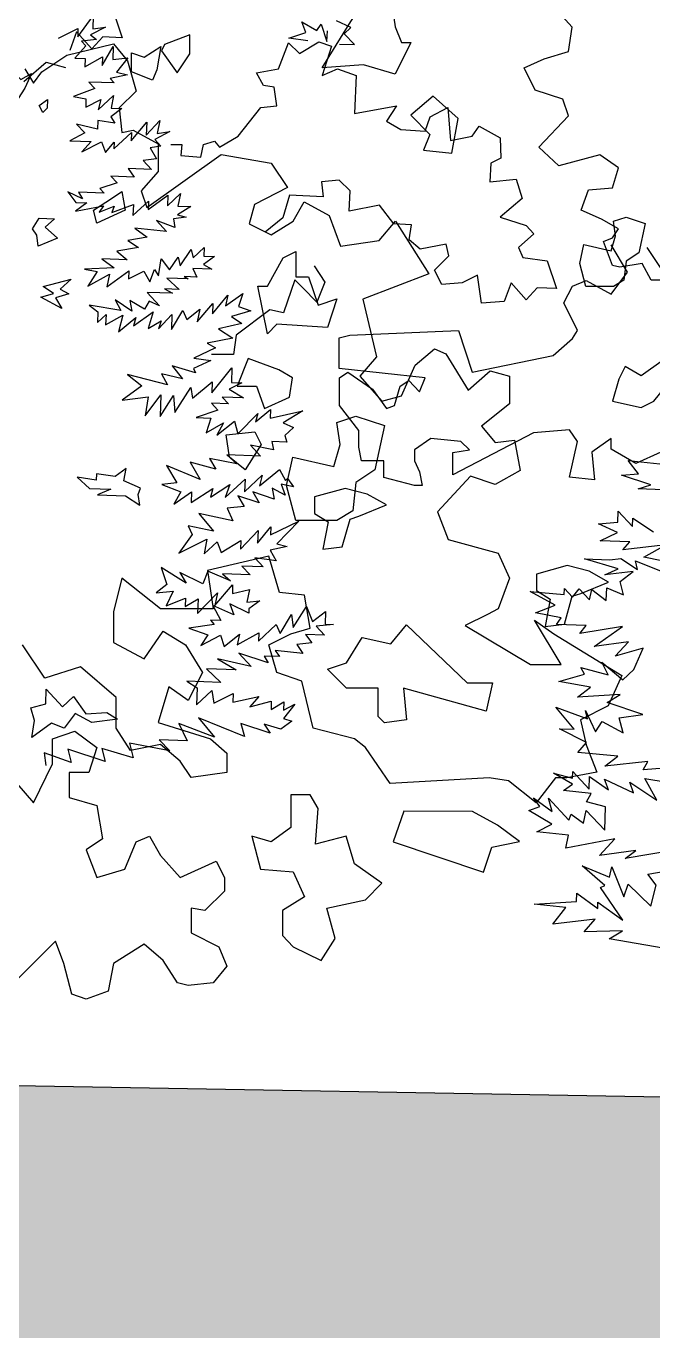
# Model space of a CAD drawing. Header units: inches. Extents: x 11.9 to 85.3, y 21.1 to 37.4.
# Drawn here: x 36.172 to 36.524, y 21.988 to 22.721 of the extents above; entities that cross this region are included whole.
import ezdxf

# ---------------------------------------------------------------- set-up
doc = ezdxf.new("R2010")
doc.units = ezdxf.units.IN
doc.header["$MEASUREMENT"] = 0
doc.layers.add('CAY', color=94, linetype='Continuous')
doc.layers.add('CAY-3', color=61, linetype='Continuous')

# ---------------------------------------------------------------- blocks, each defined once
blk = doc.blocks.new('A$C76451831')
at = {"layer": 'CAY'}
for p, q in [((5485, 913.1), (5504.5, 939.2)), ((5504.5, 939.2), (5503.9, 922.9)), ((5529.1, 946.6), (5540.7, 911.8)), ((5770.8, 918.6), (5765.8, 931.9)), ((5765.8, 931.9), (5784.4, 920.9)), ((5827.2, 924.8), (5808.9, 933.2)), ((5460.9, 911.2), (5485.4, 923.5)), ((5483.7, 919.1), (5475.3, 895.9)), ((5502.7, 898.1), (5483.7, 919.1)), ((5485.4, 923.5), (5485, 913.1)), ((5519.9, 925), (5501, 915.3)), ((5501, 915.3), (5508.5, 909.6)), ((5503.9, 922.9), (5519.9, 925)), ((5749.2, 911.2), (5770.8, 918.6)), ((5784.4, 920.9), (5789.7, 928.8)), ((5789.7, 928.8), (5797.1, 907.3)), ((5797.1, 907.3), (5797.6, 920.4)), ((5818.7, 916.9), (5827.2, 924.8)), ((5831.4, 903.4), (5818.7, 916.9)), ((5495.1, 901.9), (5481.4, 886.5)), ((5508.5, 909.6), (5489.8, 907.5)), ((5489.8, 907.5), (5495.1, 901.9)), ((5516.4, 912.8), (5502.7, 898.1)), ((5515.5, 877.1), (5529.5, 900.7)), ((5540.7, 911.8), (5516.4, 912.8)), ((5529.5, 900.7), (5528.9, 884.8)), ((5773.1, 908.1), (5749.2, 911.2)), ((5812.9, 904), (5831.4, 903.4)), ((5481.4, 886.5), (5494.5, 886)), ((5494.1, 875.6), (5515.9, 888)), ((5494.5, 886), (5494.1, 875.6)), ((5515.9, 888), (5515.5, 877.1)), ((5528.9, 884.8), (5548, 886.9)), ((5548, 886.9), (5533.8, 868.8)), ((5547.3, 865.6), (5525.8, 860.9)), ((5533.8, 868.8), (5547.3, 865.6)), ((5498.9, 856.4), (5506.3, 848.5)), ((5530.6, 855.3), (5498.9, 856.4)), ((5525.8, 860.9), (5530.6, 855.3)), ((5506.3, 848.5), (5479.7, 838.5)), ((5479.7, 838.5), (5495.4, 835.2)), ((5495.4, 835.2), (5495.1, 824.8)), ((5495.1, 824.8), (5514, 834.6)), ((5510.8, 821.5), (5530, 839.5)), ((5514, 834.6), (5510.8, 821.5)), ((5530, 839.5), (5526.8, 823.7)), ((5540.3, 823.2), (5526.4, 812.8)), ((5526.8, 823.7), (5540.3, 823.2)), ((5510, 797.5), (5483.5, 803.9)), ((5483.5, 803.9), (5494, 792.7)), ((5510.4, 808.4), (5510, 797.5)), ((5531.5, 805), (5510.4, 808.4)), ((5526.4, 812.8), (5531.5, 805)), ((5552.1, 782.9), (5571.5, 806.3)), ((5570.9, 790), (5587.9, 808.4)), ((5571.5, 806.3), (5570.9, 790)), ((5587.9, 808.4), (5584.6, 792.2)), ((5494, 792.7), (5475, 782.9)), ((5530.4, 772.8), (5552.4, 793.3)), ((5552.4, 793.3), (5552.1, 782.9)), ((5600.5, 794.4), (5581.6, 784.6)), ((5581.6, 784.6), (5589, 776.2)), ((5584.6, 792.2), (5600.5, 794.4)), ((5475, 782.9), (5501.7, 782)), ((5501.7, 782), (5490.4, 769.2)), ((5490.4, 769.2), (5514.9, 781.5)), ((5514.9, 781.5), (5519.8, 768.2)), ((5519.8, 768.2), (5530.7, 781)), ((5530.7, 781), (5530.4, 772.8)), ((5589, 776.2), (5575.8, 773.9)), ((5575.8, 773.9), (5583.5, 760.5)), ((5583.5, 760.5), (5567.1, 758.4)), ((5567.1, 758.4), (5577.6, 747.1)), ((5526.5, 738.5), (5534.4, 730.1)), ((5555.9, 737.5), (5526.5, 738.5)), ((5577.6, 747.1), (5548.1, 748.2)), ((5548.1, 748.2), (5555.9, 737.5)), ((5472.8, 719.1), (5482.8, 705.6)), ((5491.1, 710.3), (5472.8, 719.1)), ((5518.1, 717.5), (5485.9, 718.6)), ((5485.9, 718.6), (5491.1, 710.3)), ((5534.4, 730.1), (5512.8, 723.1)), ((5512.8, 723.1), (5518.1, 717.5)), ((5496.3, 705.1), (5482.4, 694.7)), ((5482.8, 705.6), (5496.3, 705.1)), ((5527.6, 693.1), (5554.7, 703.1)), ((5554.2, 689.5), (5573.5, 707.4)), ((5554.7, 703.1), (5554.2, 689.5)), ((5573.1, 697), (5597.7, 714.7)), ((5573.5, 707.4), (5573.1, 697)), ((5597.3, 701.6), (5613.7, 716.9)), ((5597.7, 714.7), (5597.3, 701.6)), ((5613.7, 716.9), (5610.4, 701.1)), ((5482.4, 694.7), (5517.5, 701.6)), ((5517.5, 701.6), (5511.8, 693.7)), ((5511.8, 693.7), (5530.6, 701.2)), ((5530.6, 701.2), (5527.6, 693.1)), ((5620.8, 687.1), (5604.8, 685)), ((5626.7, 700.5), (5610, 690.2)), ((5610, 690.2), (5620.8, 687.1)), ((5610.4, 701.1), (5626.7, 700.5)), ((5596.1, 669.4), (5556.4, 673.5)), ((5556.4, 673.5), (5571.9, 662.1)), ((5606.7, 674.5), (5583.5, 683)), ((5583.5, 683), (5596.1, 669.4)), ((5604.8, 685), (5606.7, 674.5)), ((5571.9, 662.1), (5547.7, 658)), ((5547.7, 658), (5561, 649.3)), ((5561, 649.3), (5534.1, 644.8)), ((5534.1, 644.8), (5546.9, 634)), ((5599.9, 621.2), (5610.9, 637.2)), ((5610.9, 637.2), (5613.2, 626.2)), ((5613.2, 626.2), (5627.1, 647)), ((5627.1, 647), (5629.4, 636.5)), ((5629.4, 636.5), (5643.5, 649.2)), ((5656.2, 637.9), (5642.7, 627.9)), ((5643.5, 649.2), (5643.1, 638.3)), ((5643.1, 638.3), (5656.2, 637.9)), ((5530.7, 623.7), (5493.4, 622.2)), ((5493.4, 622.2), (5509.2, 619.4)), ((5515.2, 635.1), (5530.7, 623.7)), ((5546.9, 634), (5515.2, 635.1)), ((5575.4, 606.2), (5581.3, 621.9)), ((5581.3, 621.9), (5586.1, 614)), ((5586.1, 614), (5589.5, 635.2)), ((5589.5, 635.2), (5599.9, 621.2)), ((5629, 622.9), (5634, 612.3)), ((5652.9, 622.1), (5629, 622.9)), ((5642.7, 627.9), (5652.9, 622.1)), ((5509.2, 619.4), (5497.7, 600.8)), ((5497.7, 600.8), (5525, 616.1)), ((5521.7, 599.9), (5549.1, 620.3)), ((5525, 616.1), (5521.7, 599.9)), ((5549.1, 620.3), (5548.8, 609.9)), ((5548.8, 609.9), (5567.7, 619.6)), ((5567.7, 619.6), (5575.4, 606.2)), ((5596.8, 610.9), (5612.2, 596.8)), ((5623.5, 610), (5596.8, 610.9)), ((5618.2, 612.9), (5623.5, 610)), ((5634, 612.3), (5618.2, 612.9)), ((5603.9, 592.1), (5572.2, 593.2)), ((5572.2, 593.2), (5587.5, 576.3)), ((5612.2, 596.8), (5593.6, 597.4)), ((5593.6, 597.4), (5603.9, 592.1)), ((5653.7, 566.3), (5673.1, 589.7)), ((5669.9, 576.2), (5691.8, 591.7)), ((5673.1, 589.7), (5669.9, 576.2)), ((5691.8, 591.7), (5686.2, 575.6)), ((5499.6, 577.1), (5510.2, 568.6)), ((5539.2, 570.3), (5499.6, 577.1)), ((5552.8, 569.8), (5532, 583.7)), ((5532, 583.7), (5539.2, 570.3)), ((5568.7, 572), (5550.5, 583.1)), ((5550.5, 583.1), (5552.8, 569.8)), ((5574.5, 582.2), (5568.7, 572)), ((5587.5, 576.3), (5574.5, 582.2)), ((5621.8, 559.3), (5638.1, 572.3)), ((5634.8, 556.1), (5654.2, 579.4)), ((5638.1, 572.3), (5634.8, 556.1)), ((5654.2, 579.4), (5653.7, 566.3)), ((5686.2, 575.6), (5701.9, 570.1)), ((5510.2, 568.6), (5509.7, 555.5)), ((5509.7, 555.5), (5520.5, 565.5)), ((5520.5, 565.5), (5520, 552.4)), ((5520, 552.4), (5541.7, 564.8)), ((5541.7, 564.8), (5536, 543.7)), ((5536, 543.7), (5557.9, 561.5)), ((5554.9, 551.2), (5579.5, 568.9)), ((5557.9, 561.5), (5554.9, 551.2)), ((5579.5, 568.9), (5573.3, 547.8)), ((5573.3, 547.8), (5589.5, 557.7)), ((5586.4, 547.4), (5602.9, 565.4)), ((5589.5, 557.7), (5586.4, 547.4)), ((5602.3, 546.8), (5616.7, 570.3)), ((5602.9, 565.4), (5602.3, 546.8)), ((5616.7, 570.3), (5621.8, 559.3)), ((5701.9, 570.1), (5677.6, 562.8)), ((5677.6, 562.8), (5690.5, 554.2)), ((5690.5, 554.2), (5661.2, 547.5)), ((5661.2, 547.5), (5679.4, 536)), ((5683.6, 539.8), (5680.1, 515.6)), ((5657.7, 523.6), (5630.5, 510.9)), ((5679.4, 536), (5647, 529.4)), ((5647, 529.4), (5657.7, 523.6)), ((5651.7, 507.9), (5630, 497.8)), ((5630.5, 510.9), (5651.7, 507.9)), ((5680.1, 515.6), (5652.4, 515.6)), ((3915.1, 501.1), (3898, 463.3)), ((5597.6, 477.6), (5547.3, 490.2)), ((5547.3, 490.2), (5565.4, 476)), ((5589.9, 491), (5597.6, 477.6)), ((5616.4, 485.1), (5589.9, 491)), ((5632.6, 492.3), (5603.4, 501.4)), ((5603.4, 501.4), (5616.4, 485.1)), ((5630, 497.8), (5632.6, 492.3)), ((5653, 467.5), (5678.1, 498.8)), ((5678.1, 498.8), (5677.5, 480.3)), ((5565.4, 476), (5540.7, 458.3)), ((5606.8, 442.8), (5626.5, 473.9)), ((5626.5, 473.9), (5628.7, 460.7)), ((5628.7, 460.7), (5653.5, 481.1)), ((5653.5, 481.1), (5653, 467.5)), ((5690.6, 479.8), (5674.5, 472.2)), ((5677.5, 480.3), (5690.6, 479.8)), ((3898, 463.3), (3863.2, 445.6)), ((5540.7, 458.3), (5573.1, 462.6)), ((5569.5, 438.7), (5589, 464.8)), ((5573.1, 462.6), (5569.5, 438.7)), ((5589, 464.8), (5588.1, 438)), ((5588.1, 438), (5604.8, 464.2)), ((5604.8, 464.2), (5606.8, 442.8)), ((5665.9, 462.1), (5673.8, 453.6)), ((5692.6, 461.1), (5665.9, 462.1)), ((5674.5, 472.2), (5692.6, 461.1)), ((3863.2, 445.6), (3870.3, 414.4)), ((5660.4, 445.9), (5633.3, 436.5)), ((5652.5, 454.4), (5660.4, 445.9)), ((5673.8, 453.6), (5652.5, 454.4)), ((5685.6, 416.1), (5710.5, 441.5)), ((5707.5, 431.2), (5726.6, 446.4)), ((5710.5, 441.5), (5707.5, 431.2)), ((5726.6, 446.4), (5726.2, 435.9)), ((5726.2, 435.9), (5766.8, 445)), ((5766.8, 445), (5742.3, 429.9)), ((5633.3, 436.5), (5651.9, 435.8)), ((5651.9, 435.8), (5645.8, 417.4)), ((5645.8, 417.4), (5667.5, 429.8)), ((5659.3, 414.3), (5681.2, 432.1)), ((5667.5, 429.8), (5659.3, 414.3)), ((5681.2, 432.1), (5685.6, 416.1)), ((5742.3, 429.9), (5755.2, 424.1)), ((3870.3, 414.4), (3883.8, 380.2)), ((5755.2, 424.1), (5744.5, 414)), ((5744.5, 414), (5746.9, 405.8)), ((5701.4, 401.9), (5714.1, 388.3)), ((5730.2, 395.9), (5701.4, 401.9)), ((5746.9, 405.8), (5727.9, 406.4)), ((5727.9, 406.4), (5730.2, 395.9)), ((3883.8, 380.2), (3846.1, 373.1)), ((5596.3, 376.6), (5609.2, 354.8)), ((5638.3, 358.8), (5596.3, 376.6)), ((5625.9, 380.5), (5638.3, 358.8)), ((5657.8, 371.7), (5625.9, 380.5)), ((5650.1, 385.1), (5657.8, 371.7)), ((5684.3, 378.5), (5650.1, 385.1)), ((5714.1, 388.3), (5671.6, 389.8)), ((5671.6, 389.8), (5684.3, 378.5)), ((3831.9, 373.1), (3807.8, 341.8)), ((3846.1, 373.1), (3831.9, 373.1)), ((5669.7, 336.4), (5694.5, 359.5)), ((5694, 343.7), (5716, 364.2)), ((5694.5, 359.5), (5694, 343.7)), ((5712.8, 351.2), (5737.6, 371.6)), ((5716, 364.2), (5712.8, 351.2)), ((5737.6, 371.6), (5745.2, 357.8)), ((5745.2, 357.8), (5747.6, 360.4)), ((5747.6, 360.4), (5755.4, 349.7)), ((5609.2, 354.8), (5590.5, 352.7)), ((5590.5, 352.7), (5614.2, 343.7)), ((5614.2, 343.7), (5605.5, 328.2)), ((5605.5, 328.2), (5627.4, 343.3)), ((5626.9, 330.2), (5654.2, 347.8)), ((5627.4, 343.3), (5626.9, 330.2)), ((5651.2, 337), (5675.7, 352.5)), ((5654.2, 347.8), (5651.2, 337)), ((5675.7, 352.5), (5669.7, 336.4)), ((5730.8, 334.2), (5704.4, 343.3)), ((5704.4, 343.3), (5712.1, 329.9)), ((5744.6, 339.2), (5728.6, 347.9)), ((5728.6, 347.9), (5730.8, 334.2)), ((5755.4, 349.7), (5739.6, 353)), ((5739.6, 353), (5744.6, 339.2)), ((5712.1, 329.9), (5685.6, 338.5)), ((5685.6, 338.5), (5693.3, 325.1)), ((5636.8, 316.2), (5655.1, 294.3)), ((5679.1, 307), (5636.8, 316.2)), ((5693.3, 325.1), (5672, 323.1)), ((5672, 323.1), (5679.1, 307)), ((5623.2, 300.8), (5628.2, 290.2)), ((5655.1, 294.3), (5623.2, 300.8)), ((5688.7, 271.8), (5710.9, 295)), ((5710.3, 279.2), (5726.9, 299.9)), ((5710.9, 295), (5710.3, 279.2)), ((5726.5, 289.5), (5762, 306.9)), ((5726.9, 299.9), (5726.5, 289.5)), ((5762, 306.9), (5734.3, 278.4)), ((5628.2, 290.2), (5611.5, 266.8)), ((5611.5, 266.8), (5646.6, 284.1)), ((5646.6, 284.1), (5643.2, 265.7)), ((5643.2, 265.7), (5659.6, 281)), ((5659.6, 281), (5664.6, 267.6)), ((5664.6, 267.6), (5689.1, 282.7)), ((5689.1, 282.7), (5688.7, 271.8)), ((5734.3, 278.4), (5747.3, 275.2)), ((5747.3, 275.2), (5725.9, 270.5)), ((5725.9, 270.5), (5733.6, 257.1)), ((5620.7, 229.3), (5589.6, 249)), ((5589.6, 249), (5596.6, 227.4)), ((5717.4, 249.5), (5690.7, 250.4)), ((5690.7, 250.4), (5700.8, 239.6)), ((5733.6, 257.1), (5706.9, 260.7)), ((5706.9, 260.7), (5717.4, 249.5)), ((5641.9, 228.5), (5613, 242.7)), ((5613, 242.7), (5620.7, 229.3)), ((5647.9, 244.2), (5641.9, 228.5)), ((5676.5, 232.3), (5647.9, 244.2)), ((5700.8, 239.6), (5666.4, 240.8)), ((5666.4, 240.8), (5676.5, 232.3)), ((5596.6, 227.4), (5583.1, 217)), ((5583.1, 217), (5604.4, 219)), ((5604.4, 219), (5595.6, 200.7)), ((5635.2, 191.1), (5660.1, 217)), ((5656.8, 201.3), (5679, 227.2)), ((5660.1, 217), (5656.8, 201.3)), ((5679, 227.2), (5678.7, 216.4)), ((5678.7, 216.4), (5700.1, 221.1)), ((5700.1, 221.1), (5696.9, 205.3)), ((5595.6, 200.7), (5620, 210.3)), ((5620, 210.3), (5619.6, 199.9)), ((5619.6, 199.9), (5635.8, 209.7)), ((5635.8, 209.7), (5635.2, 191.1)), ((5654.1, 201.4), (5664.3, 182.4)), ((5680.4, 189.6), (5654.1, 201.4)), ((5699.1, 191.6), (5675.5, 203.3)), ((5675.5, 203.3), (5680.4, 189.6)), ((5696.9, 205.3), (5713.2, 207)), ((5699.3, 197.1), (5699.1, 191.6)), ((5713.2, 207), (5699.3, 197.1)), ((5754.7, 173.8), (5771.4, 200)), ((5771.4, 200), (5778.9, 181.1)), ((5651.2, 182.9), (5656, 177.3)), ((5664.3, 182.4), (5651.2, 182.9)), ((5738.5, 166.2), (5752.5, 189.8)), ((5752.5, 189.8), (5754.7, 173.8)), ((5778.9, 181.1), (5795.2, 193.7)), ((5795.2, 193.7), (5794.7, 177.9)), ((5656, 177.3), (5624.1, 172.9)), ((5624.1, 172.9), (5647.8, 164.4)), ((5647.8, 164.4), (5639.2, 151.1)), ((5639.2, 151.1), (5663.7, 163.9)), ((5663.7, 163.9), (5668.6, 150.1)), ((5668.6, 150.1), (5687.7, 165.3)), ((5684.6, 152.2), (5711.8, 167.2)), ((5687.7, 165.3), (5684.6, 152.2)), ((5711.5, 156.8), (5733.5, 177.3)), ((5711.8, 167.2), (5711.5, 156.8)), ((5733.5, 177.3), (5738.5, 166.2)), ((5794.2, 164.3), (5770.2, 165.1)), ((5770.2, 165.1), (5778, 154.4)), ((5805.1, 177.5), (5783.7, 175.5)), ((5783.7, 175.5), (5794.2, 164.3)), ((5794.7, 177.9), (5805.1, 177.5)), ((5778, 154.4), (5759.3, 152.4)), ((5759.3, 152.4), (5766.7, 141.2)), ((5702.2, 124.9), (5659.9, 134.5)), ((5659.9, 134.5), (5683.5, 120.6)), ((5723.7, 129.6), (5686.9, 141.7)), ((5686.9, 141.7), (5702.2, 124.9)), ((5737.5, 137.3), (5718.5, 137.9)), ((5718.5, 137.9), (5723.7, 129.6)), ((5766.7, 141.2), (5732.4, 145.1)), ((5732.4, 145.1), (5737.5, 137.3)), ((5646.4, 121.9), (5664.3, 104.9)), ((5683.5, 120.6), (5646.4, 121.9)), ((5621.8, 106.4), (5634.7, 98.2)), ((5664.3, 104.9), (5621.8, 106.4)), ((5634.7, 98.2), (5633.9, 77)), ((5633.9, 77), (5653.1, 94.9)), ((5653.1, 94.9), (5655.3, 78.9)), ((5655.3, 78.9), (5679.7, 91.2)), ((5679.7, 91.2), (5679.3, 80.4)), ((5679.3, 80.4), (5711.8, 87.4)), ((5711.8, 87.4), (5700.4, 74.6)), ((5700.4, 74.6), (5727.4, 81.4)), ((5727.4, 81.4), (5727.1, 71)), ((5727.1, 71), (5743.3, 80.8)), ((5756.7, 77.6), (5742.5, 59.6)), ((5743.3, 80.8), (5742.9, 70.4)), ((5742.9, 70.4), (5756.7, 77.6)), ((5656.5, 36.3), (5611.8, 53.7)), ((5611.8, 53.7), (5621.9, 32)), ((5693.7, 37.2), (5636.1, 60.6)), ((5636.1, 60.6), (5656.5, 36.3)), ((5726, 41.5), (5689.3, 53.7)), ((5689.3, 53.7), (5693.7, 37.2)), ((5739.3, 46.5), (5718.3, 52.7)), ((5718.3, 52.7), (5726, 41.5)), ((5753.3, 56.5), (5739.3, 46.5)), ((5742.5, 59.6), (5753.3, 56.5)), ((5621.9, 32), (5587.1, 33.3)), ((5587.1, 33.3), (5600.2, 19.2)), ((5476.9, 4.9), (5442.9, 17)), ((5442.9, 17), (5445, 1)), ((5472.5, 21.4), (5476.9, 4.9)), ((5519.5, 6.1), (5472.5, 21.4)), ((5515.1, 22.2), (5519.5, 6.1)), ((5554.6, 10.4), (5515.1, 22.2)), ((5600.2, 19.2), (5549.8, 29.1)), ((5549.8, 29.1), (5554.6, 10.4))]:
    blk.add_line(p, q, dxfattribs=at)
for points in [[(3571.8, 1313.3), (3591.6, 1345), (3627.2, 1341), (3631.2, 1313.3), (3639.1, 1293.5), (3651, 1293.5), (3631.2, 1253.9), (3591.6, 1265.8), (3540.1, 1261.8)], [(3342.6, 1291.2), (3338.7, 1283.3), (3358.5, 1255.6), (3374.3, 1279.3), (3374.3, 1303.1)], [(3702.4, 1154.9), (3710.3, 1198.4), (3678.7, 1226.2), (3651, 1202.4), (3674.7, 1178.6), (3666.8, 1158.8)], [(3862.3, 1017), (3867.6, 1040.8), (3901.9, 1032.9), (3907.2, 1051.4), (3904.5, 1069.8), (3920.4, 1075.1), (3944.1, 1067.2), (3936.2, 1030.2), (3920.4, 1019.7), (3917.7, 995.9), (3904.5, 988), (3870.2, 988)], [(5552.4, 869.2), (5552.4, 892.9), (5568.2, 887.7), (5589.3, 900.9), (5584, 871.8), (5578.8, 858.6)], [(5402.6, 849.4), (5411, 857.2), (5408.6, 865), (5413.8, 859.4), (5427.2, 867.1), (5418.9, 848.8), (5410.3, 835.9)], [(5433.8, 664.7), (5428.6, 672.6), (5436.8, 685.9), (5455.8, 685.2), (5444.5, 674.7), (5459.9, 661), (5435.5, 651)], [(5441.9, 600.5), (5476.7, 609.7), (5463.1, 597), (5473.8, 591.2), (5457.3, 586.3), (5465, 572.9), (5438.7, 587), (5454.8, 591.9)], [(5560.6, 340.2), (5563.6, 348.2), (5542.6, 357.1), (5545.9, 372.9), (5532, 362.5), (5508.5, 366), (5508.2, 358.3), (5484.4, 361.9), (5499.7, 347.7), (5526.4, 346.8), (5509.9, 339.7), (5544.7, 338.5), (5562.9, 327)], [(5431.1, 57.3), (5426.2, 73.3), (5445, 78.1), (5445.6, 96.7), (5466.2, 74.6), (5479.7, 87.3), (5495.3, 65.5), (5521.6, 67.3), (5535, 59.1), (5502.6, 54.8), (5481.7, 65.9), (5467.9, 47.8), (5452.3, 53.8), (5427.7, 36.1)]]:
    blk.add_lwpolyline(points, close=True, dxfattribs=at)
for points in [[(3979.1, 158.1), (3899.4, 171.8), (3916.1, 181.6), (3868, 180.6), (3881.7, 196.4), (3828.5, 190.1), (3845, 210.9), (3805.3, 215), (3858.5, 218.6), (3858.8, 229), (3884.9, 209.5), (3885.2, 217.6), (3916.5, 195.2), (3888.5, 236.1), (3894, 238.6), (3865.5, 263.2), (3899.8, 248.8), (3902.6, 261.9), (3917.6, 224.2), (3923.1, 239.9), (3951.6, 212.6), (3957.9, 238.7), (3947.6, 252.6), (3974.4, 257.1)], [(3983.5, 283.1), (3919.2, 272.2), (3932.7, 282.1), (3887.2, 276), (3906.5, 296.7), (3844.9, 285.2), (3848.2, 301.4), (3808.5, 305.5), (3827.4, 315.3), (3798.5, 332.2), (3812.3, 337.1), (3804.5, 348.3), (3827.9, 331.1), (3823.1, 347.6), (3848.9, 320), (3851.8, 327.6), (3867.3, 316.6), (3870.6, 332.4), (3893.7, 307.5), (3894.8, 337), (3871, 343.2), (3876.8, 353.5), (3842, 357.4), (3853.2, 365.2), (3829.6, 379.1), (3853.4, 372.9), (3853.7, 381), (3874.2, 359), (3874.8, 374.8), (3898.2, 358.2), (3893.2, 371.5), (3929.8, 354.3), (3925.3, 367.6), (3958.9, 345.2), (3944, 372.4), (4002.2, 362.7)], [(4011.2, 388.7), (3941.7, 383.4), (3947.5, 393.6), (3893.8, 387.8), (3910.1, 400.4), (3860, 404.8), (3870.8, 417.6), (3837, 434.6), (3855.6, 434), (3832.5, 461.5), (3871.9, 447), (3869.5, 457.5), (3882.2, 430.8), (3890.3, 443.7), (3916.6, 429.6), (3911.8, 448.3), (3941.4, 452.3), (3896.6, 467.5), (3912.8, 477.3), (3859.7, 474.2), (3876, 486.8), (3836.3, 493.6), (3868.4, 502.9), (3863.7, 511.2), (3897.8, 501.9), (3890.2, 518), (3916.2, 495.8), (3930.2, 508.9), (3941.6, 535.3), (3906.8, 525.6), (3923.3, 543.6), (3880.5, 537.4), (3915.8, 562.4), (3862.5, 553.9), (3870.5, 564), (3833.4, 565.3), (3839.1, 573.3), (3807.2, 579.8), (3831.5, 589.4), (3800.4, 606.4), (3842.9, 602.6), (3843.1, 610.3), (3853.2, 599.5), (3861.7, 609.7), (3874.4, 596.1), (3877.5, 609.1), (3895.6, 595.3), (3896.2, 611.2), (3917.2, 602.3), (3912.8, 618.8), (3929.1, 631.3), (3894, 627.1), (3910.6, 634.7), (3868.4, 647.1), (3900.1, 646), (3913.8, 647.7), (3934.6, 633.9), (3932.3, 644.8), (3976.9, 627)], [(3987.8, 640.2), (3942.8, 649.4), (3970.1, 664.8), (3916.4, 658.5), (3924.9, 668.7), (3887.8, 670), (3909.5, 680.1), (3885.8, 691.3), (3909.9, 693.2), (3910.4, 706.8), (3928.3, 687.6), (3928.7, 698), (3954.8, 681.2)], [(3967.1, 733.8), (3935.4, 734.9), (3951.4, 739.8), (3914.7, 752), (3936, 753.5), (3923, 770.3), (3962.8, 766.2)], [(5441.4, 818.5), (5436.7, 826.9), (5447.4, 834.6), (5447, 823.8), (5441.4, 818.5)]]:
    blk.add_lwpolyline(points, dxfattribs=at)
at = {"layer": 'CAY-3'}
for p, q in [((3220.2, 1277.6), (3278.5, 1291.8)), ((3278.5, 1291.8), (3296.2, 1270.6)), ((3188.9, 1257), (3220.2, 1277.6)), ((3166.6, 1244.7), (3194.3, 1268.9)), ((3167.7, 1260.5), (3178.3, 1242.8)), ((3194.3, 1268.9), (3218.5, 1262.4)), ((3296.2, 1270.6), (3306.9, 1232.8)), ((3178.3, 1242.8), (3188.9, 1257)), ((3306.9, 1232.8), (3285.6, 1211.6)), ((3285.6, 1211.6), (3289.2, 1180.9)), ((3289.2, 1180.9), (3303.3, 1183.9)), ((3303.3, 1183.9), (3334.6, 1166.8)), ((3334.6, 1166.8), (3334.6, 1131.9)), ((3320.4, 1087.1), (3413.6, 1153.2)), ((3413.6, 1153.2), (3476.1, 1142.6)), ((3334.6, 1131.9), (3313.3, 1107.8)), ((3476.1, 1142.6), (3496.7, 1111.9)), ((3496.7, 1111.9), (3455.4, 1090.7)), ((3313.3, 1107.8), (3320.4, 1087.1)), ((3455.4, 1090.7), (3448.4, 1066.5)), ((3503.8, 1070), (3517.3, 1094.2)), ((3517.3, 1094.2), (3548.6, 1077.1)), ((3448.4, 1066.5), (3476.1, 1052.9)), ((3476.1, 1052.9), (3503.8, 1070)), ((3548.6, 1077.1), (3562.7, 1038.8)), ((3611.1, 1045.8), (3631.7, 1070)), ((3631.7, 1070), (3673.6, 1003.9)), ((3562.7, 1038.8), (3611.1, 1045.8)), ((3673.6, 1003.9), (3591, 972.1)), ((3591, 972.1), (3608.1, 900.1)), ((3608.1, 900.1), (3586.9, 875.9)), ((3656.5, 889.5), (3680.7, 910.2)), ((3680.7, 910.2), (3694.8, 903.7)), ((3694.8, 903.7), (3722.5, 858.3)), ((3639.4, 851.2), (3656.5, 889.5)), ((3722.5, 858.3), (3750.2, 882.4)), ((3750.2, 882.4), (3774.4, 875.9)), ((3586.9, 875.9), (3614.6, 844.7)), ((3774.4, 875.9), (3774.4, 841.1)), ((3614.6, 844.7), (3639.4, 851.2)), ((3774.4, 841.1), (3739.6, 813.4)), ((3739.6, 813.4), (3756.7, 792.8)), ((3756.7, 792.8), (3780.9, 795.7)), ((3780.9, 795.7), (3788, 758)), ((3788, 758), (3756.7, 740.3)), ((3725.5, 750.9), (3684.2, 706.1)), ((3756.7, 740.3), (3725.5, 750.9)), ((3684.2, 706.1), (3697.8, 671.3)), ((3697.8, 671.3), (3760.3, 654.2)), ((3760.3, 654.2), (3774.4, 622.9)), ((3473.1, 650.6), (3396.5, 632.9)), ((3486.7, 605.2), (3473.1, 650.6)), ((6173.4, 618.5), (6152.8, 652.7)), ((6197.6, 649.2), (6225.3, 607.9)), ((3289.2, 622.9), (3278.5, 581)), ((3337.5, 584.6), (3289.2, 622.9)), ((3396.5, 632.9), (3403.5, 584.6)), ((3774.4, 622.9), (3760.3, 584.6)), ((5780.9, 626.5), (5794.5, 605.9)), ((3517.9, 601.7), (3486.7, 605.2)), ((5756.9, 608.7), (5742.6, 567.5)), ((5766.8, 598.8), (5756.9, 608.7)), ((5794.5, 605.9), (5784.5, 581.1)), ((6104.4, 600.8), (6121.5, 607.9)), ((6121.5, 607.9), (6152.8, 590.8)), ((6152.8, 590.8), (6173.4, 618.5)), ((3525, 560.4), (3517.9, 601.7)), ((5784.5, 581.1), (5766.8, 598.8)), ((6093.8, 580.2), (6104.4, 600.8)), ((3278.5, 581), (3278.5, 542.7)), ((3403.5, 584.6), (3337.5, 584.6)), ((3746.7, 577.5), (3719, 563.9)), ((3760.3, 584.6), (3746.7, 577.5)), ((6110.9, 545.4), (6093.8, 580.2)), ((3316.9, 522), (3341, 556.8)), ((3341, 556.8), (3368.8, 539.7)), ((3500.8, 553.3), (3525, 560.4)), ((3719, 563.9), (3800.7, 515.2)), ((3839, 515.2), (3805.7, 570.4)), ((3805.7, 570.4), (3829.8, 553.3)), ((5725.5, 571.1), (5683.6, 539.8)), ((5742.6, 567.5), (5725.5, 571.1)), ((3192.5, 497.8), (3164.8, 539.7)), ((3278.5, 542.7), (3316.9, 522)), ((3368.8, 539.7), (3390, 504.9)), ((3473.1, 539.7), (3500.8, 553.3)), ((3483.1, 504.9), (3473.1, 539.7)), ((3829.8, 553.3), (3915.1, 501.1)), ((5812.2, 536.3), (5825.7, 539.8)), ((5825.7, 539.8), (5961.9, 545.3)), ((5961.9, 545.3), (5979, 493.4)), ((6104.4, 535.3), (6110.9, 545.4)), ((5812.2, 497.9), (5812.2, 536.3)), ((6080.2, 514.1), (6104.4, 535.3)), ((3237.3, 512), (3192.5, 497.8)), ((3282.1, 473.7), (3237.3, 512)), ((3800.7, 515.2), (3839, 515.2)), ((5979, 493.4), (6080.2, 514.1)), ((3390, 504.9), (3372.3, 470.1)), ((3514.4, 494.3), (3483.1, 504.9)), ((3528.5, 435.3), (3514.4, 494.3)), ((5920.1, 486.4), (5812.2, 497.9)), ((5812.8, 486.4), (5823.4, 493.4)), ((5823.4, 493.4), (5854, 472.2)), ((3282.1, 435.3), (3282.1, 473.7)), ((3348.1, 487.2), (3334.6, 442.4)), ((3372.3, 470.1), (3348.1, 487.2)), ((5812.8, 451.6), (5812.8, 486.4)), ((5881.7, 451.6), (5888.8, 475.7)), ((5888.8, 475.7), (5899.4, 482.8)), ((5899.4, 482.8), (5913, 468.7)), ((5913, 468.7), (5920.1, 486.4)), ((5854, 472.2), (5871.7, 448)), ((3334.6, 442.4), (3400, 421.8)), ((5836.9, 420.3), (5812.8, 451.6)), ((5871.7, 448), (5881.7, 451.6)), ((3202.5, 421.8), (3230.2, 431.8)), ((3230.2, 431.8), (3257.9, 411.1)), ((3299.8, 407.6), (3282.1, 435.3)), ((3580.4, 421.8), (3528.5, 435.3)), ((3202.5, 390.5), (3202.5, 421.8)), ((3257.9, 411.1), (3247.9, 379.9)), ((3337.5, 414.7), (3299.8, 407.6)), ((3362.3, 394), (3337.5, 414.7)), ((3400, 421.8), (3420.6, 404.1)), ((3594, 411.1), (3580.4, 421.8)), ((3625.2, 366.3), (3594, 411.1)), ((5836.9, 399.6), (5836.9, 420.3)), ((5927.1, 410.3), (5906.5, 396.1)), ((5964.9, 406.7), (5927.1, 410.3)), ((6055.5, 417.4), (5954.9, 364.8)), ((6100.9, 420.9), (6055.5, 417.4)), ((6110.9, 406.7), (6100.9, 420.9)), ((6152.8, 410.3), (6128.6, 393.2)), ((6152.8, 396.7), (6152.8, 410.3)), ((3375.8, 373.4), (3362.3, 394)), ((3420.6, 404.1), (3420.6, 379.9)), ((5840.5, 382.5), (5836.9, 399.6)), ((5906.5, 396.1), (5906.5, 382.5)), ((5954.9, 392.6), (5975.5, 396.1)), ((5954.9, 364.8), (5954.9, 392.6)), ((5975.5, 396.1), (5964.9, 406.7)), ((6100.9, 361.9), (6110.9, 406.7)), ((6128.6, 393.2), (6132.1, 358.4)), ((6184, 379), (6152.8, 396.7)), ((6215.3, 393.2), (6184, 379)), ((3178.3, 342.1), (3202.5, 390.5)), ((3223.1, 379.9), (3223.1, 348.6)), ((3247.9, 379.9), (3223.1, 379.9)), ((3420.6, 379.9), (3375.8, 373.4)), ((5868.2, 382.5), (5840.5, 382.5)), ((5868.2, 361.3), (5868.2, 382.5)), ((5906.5, 382.5), (5913, 368.4)), ((3157.7, 366.3), (3178.3, 342.1)), ((3748.8, 373.1), (3625.2, 366.3)), ((3773, 369.5), (3748.8, 373.1)), ((3807.8, 341.8), (3773, 369.5)), ((5906.5, 351.3), (5868.2, 361.3)), ((5913, 368.4), (5916.5, 351.3)), ((6132.1, 358.4), (6100.9, 361.9)), ((3223.1, 348.6), (3257.9, 338.6)), ((5916.5, 351.3), (5906.5, 351.3)), ((3257.9, 338.6), (3265, 296.7)), ((3265, 296.7), (3244.4, 283.1)), ((3306.9, 293.2), (3323.9, 300.2)), ((3323.9, 300.2), (3337.5, 276.1)), ((3244.4, 283.1), (3257.9, 248.3)), ((3292.7, 259), (3306.9, 293.2)), ((3337.5, 276.1), (3362.3, 248.3)), ((3362.3, 248.3), (3407.1, 269)), ((3407.1, 269), (3417.7, 248.3)), ((3257.9, 248.3), (3292.7, 259)), ((3417.7, 248.3), (3417.7, 231.2)), ((3417.7, 231.2), (3392.9, 207)), ((3375.8, 210), (3375.8, 179.3)), ((3392.9, 207), (3375.8, 210)), ((3206, 168.7), (3181.9, 144.5)), ((3216.6, 141), (3206, 168.7)), ((3316.9, 165.2), (3278.5, 141)), ((3341, 144.5), (3316.9, 165.2)), ((3375.8, 179.3), (3410.6, 161.6)), ((3410.6, 161.6), (3420.6, 137.4)), ((3181.9, 144.5), (3150.6, 113.3)), ((3226.7, 102.6), (3216.6, 141)), ((3278.5, 141), (3272.1, 106.2)), ((3358.7, 116.8), (3341, 144.5)), ((3420.6, 137.4), (3403.5, 116.8)), ((3372.3, 113.3), (3358.7, 116.8)), ((3403.5, 116.8), (3372.3, 113.3)), ((3244.4, 96.1), (3226.7, 102.6)), ((3272.1, 106.2), (3244.4, 96.1))]:
    blk.add_line(p, q, dxfattribs=at)
for points in [[(6221.6, 608.3), (6203.1, 608.3), (6191.7, 629.2), (6163.8, 624.5), (6154.8, 626.8), (6143.4, 656.7), (6154.8, 661.4), (6161.9, 672.8), (6141, 684.6), (6115.5, 696), (6124.5, 721.6), (6154.8, 724), (6161.9, 749.1), (6138.7, 765.3), (6087.6, 751.5), (6062.4, 774.7), (6099.4, 814), (6092.3, 834.9), (6057.7, 846.3), (6043.9, 874.2), (6069.1, 885.6), (6099.4, 894.6), (6104.1, 924.9), (6087.6, 943.4)], [(5601.5, 778.1), (5615.2, 778.1), (5614.1, 764.4), (5639.4, 762.3), (5642.6, 778.1), (5656.3, 782.3), (5662.6, 774.9), (5685.8, 788.7), (5714.3, 824.5), (5734.4, 826.6), (5731.2, 849.8), (5717.5, 851.9), (5709, 867.8), (5736.5, 873), (5749.1, 905.7), (5762.8, 892), (5787.1, 906.8), (5802.9, 901.5), (5791.3, 864.6), (5810.3, 873), (5833.5, 864.6), (5831.4, 817.1), (5884.1, 826.6), (5871.5, 807.6), (5889.4, 797.1), (5920, 795), (5926.3, 812.9), (5948.5, 824.5), (5951.6, 783.4), (5979, 788.7), (5987.5, 801.3), (6013.8, 786.5), (6014.9, 761.2), (6002.2, 754.9), (6001.2, 731.7), (6033.9, 734.9), (6041.3, 710.6), (6013.8, 687.4), (6046.5, 676.9), (6056, 666.3), (6037, 649.4), (6042.3, 636.8), (6072.9, 632.6), (6084.5, 597.8), (6060.2, 598.8), (6046.5, 584), (6027.6, 605.1), (6019.1, 581.9), (5990.6, 579.8), (5985.4, 614.6), (5966.4, 605.1), (5941.1, 603), (5931.6, 621), (5949.5, 638.9), (5946.3, 653.7), (5913.6, 647.3), (5899.9, 658.9), (5903.1, 677.9), (5881, 679), (5863, 702.2), (5825.1, 694.8), (5826.1, 720.1), (5812.4, 733.8), (5790.2, 731.7), (5792.4, 712.7), (5750.2, 714.8), (5741.7, 686.3), (5719.6, 668.4)]]:
    blk.add_lwpolyline(points, dxfattribs=at)
for points in [[(3277.4, 1099.3), (3289.2, 1107.2), (3293.2, 1083.5), (3257.6, 1067.6), (3253.6, 1083.5)], [(3491.1, 1024.1), (3507, 1032), (3507, 1000.3), (3522.8, 1000.3), (3534.7, 964.7), (3558.4, 972.6), (3546.6, 936.9), (3483.2, 940.9), (3471.3, 929), (3459.5, 988.4), (3471.3, 988.4)], [(3495.1, 738.9), (3503, 774.6), (3554.5, 762.7), (3562.4, 790.4), (3558.4, 818.1), (3582.2, 826), (3617.8, 814.2), (3605.9, 758.7), (3582.2, 742.9), (3578.2, 707.2), (3558.4, 695.3), (3507, 695.3)], [(3423.8, 774.6), (3419.9, 802.3), (3455.5, 806.2), (3463.4, 790.4), (3443.6, 758.7)], [(3570.3, 517.1), (3590.1, 548.8), (3625.7, 540.9), (3645.5, 564.6), (3721.6, 492.2), (3753.2, 492.2), (3745.3, 456.6), (3641.6, 485.4), (3645.5, 445.8), (3617.8, 441.9), (3609.9, 449.8), (3609.9, 485.4), (3570.3, 485.4), (3546.6, 509.2)], [(5736.7, 496.4), (5698.4, 510.5), (5684.8, 475.7), (5709, 475.7), (5719, 448), (5750.3, 462.2), (5753.8, 486.4)], [(6222, 476.6), (6218.1, 508.3), (6190.4, 488.5), (6170.6, 500.4), (6162.6, 484.6), (6154.7, 456.8), (6190.4, 448.9), (6206.2, 456.8)], [(3535, 335), (3525, 352.1), (3500.8, 352.1), (3500.8, 310.9), (3476.1, 293.2), (3451.9, 300.2), (3462.5, 259), (3503.8, 255.4), (3517.9, 224.1), (3490.2, 207), (3490.2, 175.8), (3503.8, 161.6), (3538.6, 144.5), (3556.3, 172.2), (3545.6, 210), (3594, 220.6), (3614.6, 241.3), (3580.4, 265.4), (3569.8, 300.2), (3531.5, 290.2)], [(5847.5, 340.7), (5819.8, 347.7), (5781.5, 337.1), (5781.5, 316.5), (5798.6, 305.9), (5792.1, 271.6), (5816.3, 274.6), (5826.3, 309.4), (5836.9, 312.9), (5871.7, 327.1)], [(3728.2, 331.2), (3642.3, 331.5), (3628.8, 293.2), (3741.7, 255.1), (3752.3, 286.4), (3787.1, 293.5), (3759.4, 314.1)], [(6125.5, 244), (6097.8, 251.1), (6059.5, 240.5), (6059.5, 219.9), (6076.6, 209.2), (6070.1, 175), (6094.3, 178), (6104.3, 212.8), (6114.9, 216.3), (6149.7, 230.5)]]:
    blk.add_lwpolyline(points, close=True, dxfattribs=at)

msp = doc.modelspace()

# ---------------------------------------------------------------- hatches: boundary and pattern name
at = {"true_color": 0x000000}
h = msp.add_hatch(color=18, dxfattribs=at)
h.dxf.hatch_style = 1
h.paths.add_polyline_path([(70.51978, 21.54651), (69.24363, 22.3819), (69.24363, 24.06333), (69.11663, 24.06333), (69.11663, 22.25961), (70.25366, 21.51914), (12.49661, 22.54745), (12.49661, 21.9488), (70.51978, 21.1086)])

# ---------------------------------------------------------------- linework, layer by layer
msp.add_lwpolyline([(12.49661, 22.54745), (70.25366, 21.51914), (69.11663, 22.25961), (69.11663, 24.06333), (67.06144, 24.06333), (69.24363, 24.06333), (69.24363, 22.3819), (70.51978, 21.54651), (70.51978, 21.1086), (12.49661, 21.9488)], close=True)

# ---------------------------------------------------------------- block references
at = {"layer": 'CAY', "xscale": 0.0004489089019145984, "yscale": 0.0004489089019145984, "zscale": 0.0004489089019145984}
for p in [(33.73839, 22.30535), (34.74897, 22.13133)]:
    msp.add_blockref('A$C76451831', p, dxfattribs=at)

doc.saveas('drawing.dxf')
